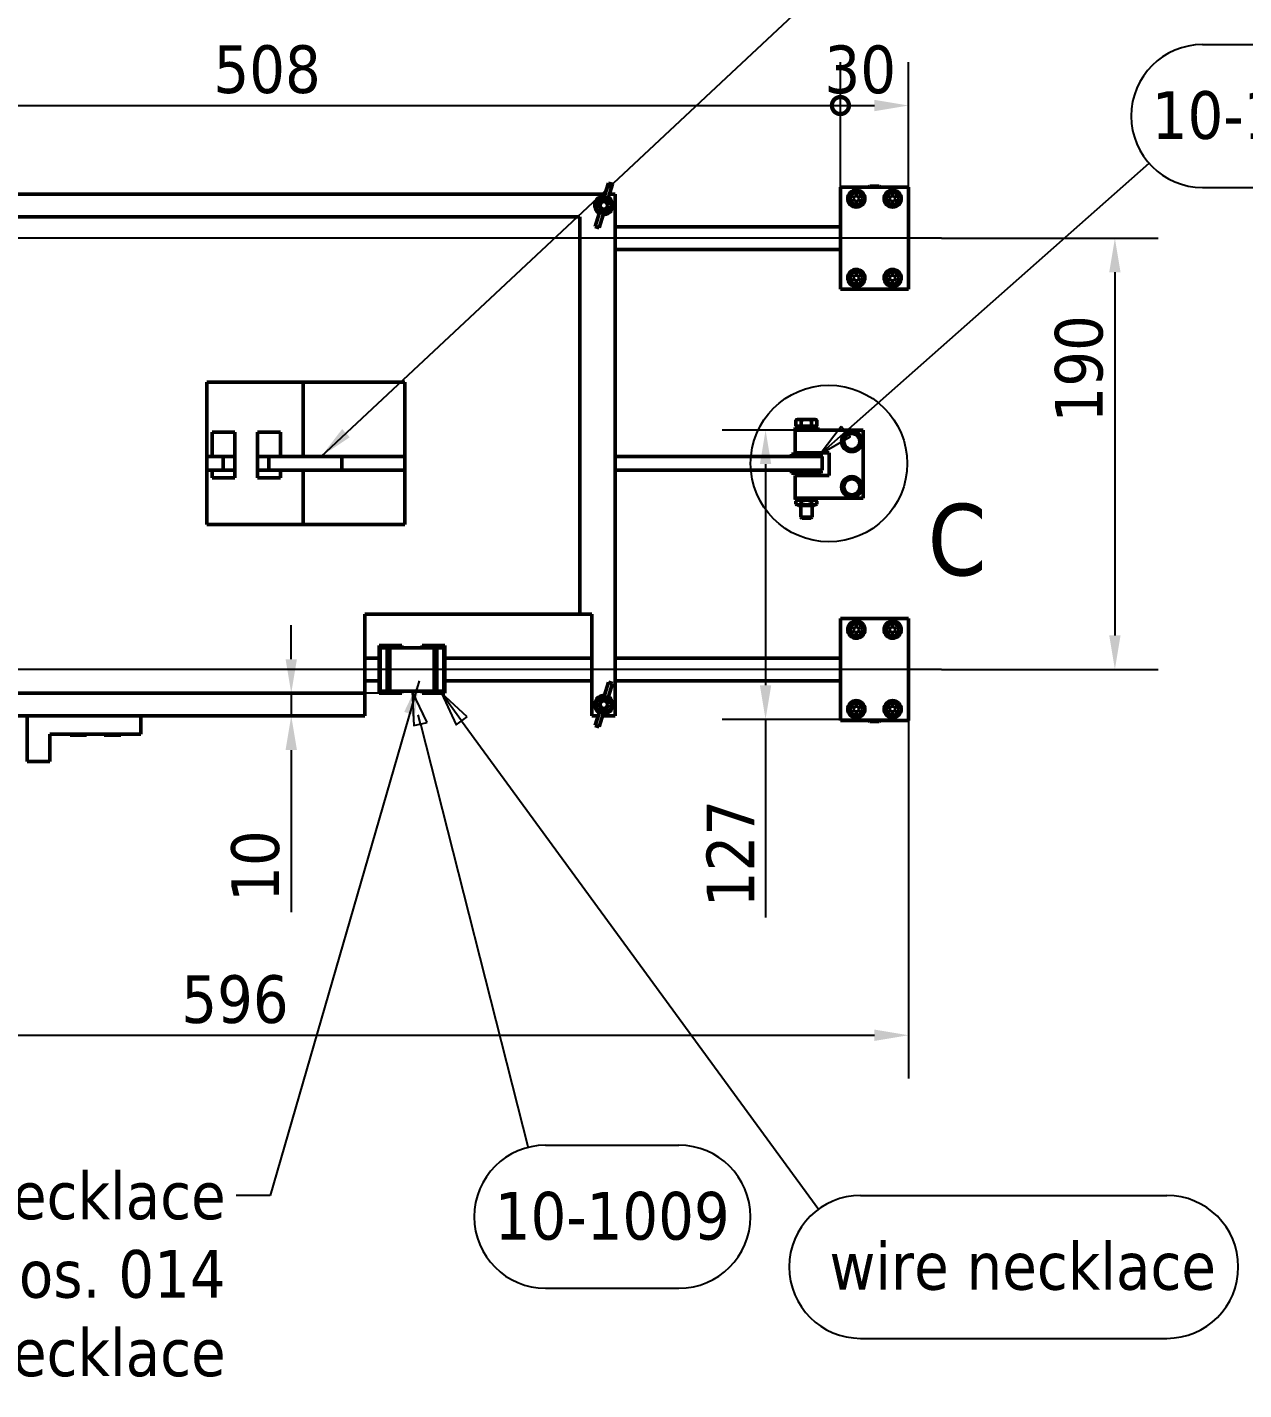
# Model space of a CAD drawing. Header units: millimetres. Extents: x -1346 to 2520, y -2365 to 1874.
# Drawn here: x 476 to 1012, y 802 to 1402 of the extents above; entities that cross this region are included whole.
import ezdxf

# ---------------------------------------------------------------- set-up
doc = ezdxf.new("R2010")
doc.units = ezdxf.units.MM
doc.header["$LTSCALE"] = 6
for name, color, linetype, lineweight in [('Centerline (ISO)', 7, 'Continuous', 25), ('Detail Boundary (ISO)', 7, 'Continuous', 25), ('Dimension (ISO)', 7, 'Continuous', 25), ('Hatch (ISO)', 7, 'Continuous', 18), ('Symbol (ISO)', 7, 'Continuous', 25), ('Visible (ISO)', 7, 'Continuous', 50)]:
    doc.layers.add(name, color=color, linetype=linetype, lineweight=lineweight)
doc.styles.add('Label Text (ISO)', font='tahoma.ttf')
doc.styles.add('Note Text (ISO)', font='tahoma.ttf')
doc.dimstyles.new('Default (ISO)', dxfattribs={"dimscale": 6, "dimtxt": 3.5, "dimasz": 2.5, "dimexe": 3.175, "dimexo": 0, "dimgap": 0.762, "dimtad": 1, "dimrnd": 1e-08, "dimzin": 0, "dimtxsty": 'Note Text (ISO)', "dimcen": 0.09, "dimdle": 10, "dimclrd": 256, "dimclre": 256, "dimclrt": 256, "dimazin": 0, "dimtfac": 1.001486, "dimtmove": 0, "dimatfit": 3, "dimfxl": 1, "dimtolj": 1, "dimtzin": 0, "dimlwd": -1, "dimlwe": -1, "dimarcsym": 0})
doc.dimstyles.new('Default - Method 1b (ISO)$7', dxfattribs={"dimscale": 6, "dimtxt": 3.5, "dimasz": 2.5, "dimexe": 3.175, "dimexo": 0, "dimgap": 0.762, "dimtad": 1, "dimtoh": 1, "dimrnd": 1e-08, "dimtxsty": 'Note Text (ISO)', "dimcen": 0.09, "dimdle": 10, "dimclrd": 256, "dimclre": 256, "dimclrt": 256, "dimazin": 2, "dimtfac": 1, "dimtmove": 0, "dimatfit": 3, "dimfxl": 1, "dimtolj": 1, "dimlwd": -1, "dimlwe": -1, "dimarcsym": 0})

# ---------------------------------------------------------------- blocks, each defined once
blk = doc.blocks.new('*D7')
at = {"layer": 'Defpoints', "color": 0, "transparency": 16777216}
for p in [(267.93, 1190.54), (864.02, 1096.66), (864.02, 957.97)]:
    blk.add_point(p, dxfattribs=at)
at = {"layer": 'Dimension (ISO)', "transparency": 16777216}
for p, q in [((267.93, 1190.54), (267.93, 938.92)), ((864.02, 1096.66), (864.02, 938.92)), ((282.93, 957.97), (849.02, 957.97))]:
    blk.add_line(p, q, dxfattribs=at)
for points in [[(282.93, 960.47), (282.93, 955.47), (267.93, 957.97)], [(849.02, 960.47), (849.02, 955.47), (864.02, 957.97)]]:
    blk.add_solid(points, dxfattribs=at)
at = {"layer": 'Dimension (ISO)', "transparency": 16777216, "insert": (543.67, 984.4), "char_height": 21, "attachment_point": 1, "style": 'Note Text (ISO)'}
blk.add_mtext('\\A1;596', dxfattribs=at)
blk = doc.blocks.new('*D9')
at = {"layer": 'Defpoints', "color": 0, "transparency": 16777216}
for p in [(878.52, 1309.16), (878.52, 1119.16), (954.94, 1119.16)]:
    blk.add_point(p, dxfattribs=at)
at = {"layer": 'Dimension (ISO)', "transparency": 16777216}
for p, q in [((878.52, 1309.16), (973.99, 1309.16)), ((954.94, 1294.16), (954.94, 1134.16)), ((878.52, 1119.16), (973.99, 1119.16))]:
    blk.add_line(p, q, dxfattribs=at)
for points in [[(952.44, 1294.16), (957.44, 1294.16), (954.94, 1309.16)], [(952.44, 1134.16), (957.44, 1134.16), (954.94, 1119.16)]]:
    blk.add_solid(points, dxfattribs=at)
at = {"layer": 'Dimension (ISO)', "transparency": 16777216, "insert": (928.51, 1228), "char_height": 21, "attachment_point": 1, "rotation": 90, "style": 'Note Text (ISO)'}
blk.add_mtext('\\A1;190', dxfattribs=at)
blk = doc.blocks.new('_DotSmall')
at = {"color": 0, "linetype": 'ByBlock', "const_width": 0.5}
blk.add_lwpolyline([(-0.0625, 0, 1), (0.0625, 0, 1)], format="xyb", close=True, dxfattribs=at)
blk = doc.blocks.new('*D13')
at = {"layer": 'Defpoints', "color": 0, "transparency": 16777216}
for p in [(834.02, 1367.65), (326.02, 1331.66), (834.02, 1331.66)]:
    blk.add_point(p, dxfattribs=at)
at = {"layer": 'Dimension (ISO)', "transparency": 16777216}
for p, q in [((326.02, 1331.66), (326.02, 1386.7)), ((834.02, 1331.66), (834.02, 1386.7)), ((326.02, 1367.65), (834.02, 1367.65))]:
    blk.add_line(p, q, dxfattribs=at)
at = {"layer": 'Dimension (ISO)', "transparency": 16777216, "xscale": 15, "yscale": 15, "zscale": 15, "rotation": 180}
blk.add_blockref('_DotSmall', (326.02, 1367.65), dxfattribs=at)
at = {"layer": 'Dimension (ISO)', "transparency": 16777216, "xscale": 15, "yscale": 15, "zscale": 15}
blk.add_blockref('_DotSmall', (834.02, 1367.65), dxfattribs=at)
at = {"layer": 'Dimension (ISO)', "transparency": 16777216, "insert": (557.82, 1394.18), "char_height": 21, "attachment_point": 1, "style": 'Note Text (ISO)'}
blk.add_mtext('\\A1;508', dxfattribs=at)
blk = doc.blocks.new('*D14')
at = {"layer": 'Defpoints', "color": 0, "transparency": 16777216}
for p in [(864.02, 1367.65), (834.02, 1331.66), (864.02, 1331.66)]:
    blk.add_point(p, dxfattribs=at)
at = {"layer": 'Dimension (ISO)', "transparency": 16777216}
for p, q in [((834.02, 1331.66), (834.02, 1386.7)), ((864.02, 1331.66), (864.02, 1386.7)), ((834.02, 1367.65), (849.02, 1367.65))]:
    blk.add_line(p, q, dxfattribs=at)
blk.add_solid([(849.02, 1370.15), (849.02, 1365.15), (864.02, 1367.65)], dxfattribs=at)
at = {"layer": 'Dimension (ISO)', "transparency": 16777216, "xscale": 15, "yscale": 15, "zscale": 15, "rotation": 180}
blk.add_blockref('_DotSmall', (834.02, 1367.65), dxfattribs=at)
at = {"layer": 'Dimension (ISO)', "transparency": 16777216, "insert": (827.02, 1394.1), "char_height": 21, "attachment_point": 1, "style": 'Note Text (ISO)'}
blk.add_mtext('\\A1;30', dxfattribs=at)
blk = doc.blocks.new('*D21')
at = {"layer": 'Defpoints', "color": 0, "transparency": 16777216}
for p in [(814.02, 1224.64), (801.05, 1097.16), (857.02, 1097.16)]:
    blk.add_point(p, dxfattribs=at)
at = {"layer": 'Dimension (ISO)', "transparency": 16777216}
for p, q in [((814.02, 1224.64), (782, 1224.64)), ((801.05, 1209.64), (801.05, 1112.16)), ((857.02, 1097.16), (782, 1097.16)), ((801.05, 1097.16), (801.05, 1009.81))]:
    blk.add_line(p, q, dxfattribs=at)
for points in [[(798.55, 1209.64), (803.55, 1209.64), (801.05, 1224.64)], [(798.55, 1112.16), (803.55, 1112.16), (801.05, 1097.16)]]:
    blk.add_solid(points, dxfattribs=at)
at = {"layer": 'Dimension (ISO)', "transparency": 16777216, "insert": (775.04, 1014.38), "char_height": 21, "attachment_point": 1, "rotation": 90, "style": 'Note Text (ISO)'}
blk.add_mtext('\\A1;127', dxfattribs=at)
blk = doc.blocks.new('Balloon28')
at = {"layer": 'Symbol (ISO)'}
for p, q in [((107.63, 183.31), (107.68, 182.4)), ((108.16, 182.52), (107.99, 183.2)), ((108.65, 182.64), (108.35, 183.26)), ((107.68, 182.4), (108.65, 182.64)), ((108.16, 182.52), (116.07, 151.4)), ((117.36, 151.58), (127.15, 151.58)), ((117.36, 141.08), (127.15, 141.08))]:
    blk.add_line(p, q, dxfattribs=at)
at = {"layer": 'Symbol (ISO)', "flags": 128}
blk.add_lwpolyline([(108.65, 182.64), (107.55, 184.94), (107.68, 182.4), (108.65, 182.64)], dxfattribs=at)
at = {"layer": 'Symbol (ISO)'}
for centre, start, end in [((117.36, 146.33), 90, 270), ((127.15, 146.33), 270, 90)]:
    blk.add_arc(centre, 5.25, start, end, dxfattribs=at)
blk.add_solid([(108.65, 182.64), (107.55, 184.94), (107.68, 182.4), (108.65, 182.64)], dxfattribs=at)
at = {"layer": 'Symbol (ISO)', "insert": (122.25, 146.37), "char_height": 3.5, "attachment_point": 5, "style": 'Note Text (ISO)'}
blk.add_mtext('10-1009', dxfattribs=at)
blk = doc.blocks.new('Balloon29')
at = {"layer": 'Symbol (ISO)'}
for p, q in [((111.18, 182.76), (109.71, 184.78)), ((111.59, 183.05), (109.71, 184.78)), ((109.71, 184.78), (110.78, 182.46)), ((110.78, 182.46), (111.59, 183.05)), ((111.18, 182.76), (137.41, 146.87)), ((140.49, 147.9), (162.97, 147.9)), ((140.49, 137.4), (162.97, 137.4))]:
    blk.add_line(p, q, dxfattribs=at)
at = {"layer": 'Symbol (ISO)', "flags": 128}
blk.add_lwpolyline([(111.59, 183.05), (109.71, 184.78), (110.78, 182.46), (111.59, 183.05)], dxfattribs=at)
at = {"layer": 'Symbol (ISO)'}
for centre, start, end in [((140.49, 142.65), 90, 270), ((162.97, 142.65), 270, 90)]:
    blk.add_arc(centre, 5.25, start, end, dxfattribs=at)
blk.add_solid([(111.59, 183.05), (109.71, 184.78), (110.78, 182.46), (111.59, 183.05)], dxfattribs=at)
at = {"layer": 'Symbol (ISO)', "insert": (151.73, 142.69), "char_height": 3.5, "attachment_point": 5, "style": 'Note Text (ISO)'}
blk.add_mtext(' wire necklace', dxfattribs=at)
blk = doc.blocks.new('Balloon33')
at = {"layer": 'Symbol (ISO)'}
for p, q in [((165.6, 232.42), (175.39, 232.42)), ((139.39, 204), (161.68, 223.7)), ((165.6, 221.92), (175.39, 221.92)), ((139.05, 204.37), (137.51, 202.34)), ((139.72, 203.62), (139.05, 204.37)), ((139.39, 204), (137.51, 202.34)), ((137.51, 202.34), (139.72, 203.62))]:
    blk.add_line(p, q, dxfattribs=at)
at = {"layer": 'Symbol (ISO)', "flags": 128}
blk.add_lwpolyline([(139.05, 204.37), (137.51, 202.34), (139.72, 203.62), (139.05, 204.37)], dxfattribs=at)
at = {"layer": 'Symbol (ISO)'}
for centre, start, end in [((165.6, 227.17), 90, 270), ((175.39, 227.17), 270, 90)]:
    blk.add_arc(centre, 5.25, start, end, dxfattribs=at)
blk.add_solid([(139.05, 204.37), (137.51, 202.34), (139.72, 203.62), (139.05, 204.37)], dxfattribs=at)
at = {"layer": 'Symbol (ISO)', "insert": (170.49, 227.21), "char_height": 3.5, "attachment_point": 5, "style": 'Note Text (ISO)'}
blk.add_mtext('10-1011', dxfattribs=at)
blk = doc.blocks.new('2dDetail2')
at = {"layer": 'Detail Boundary (ISO)'}
blk.add_circle((138.16, 201.65), 5.75, dxfattribs=at)
at = {"layer": 'Detail Boundary (ISO)', "insert": (145.41, 193.34), "char_height": 5.25, "attachment_point": 7, "style": 'Label Text (ISO)'}
blk.add_mtext('C', dxfattribs=at)
blk = doc.blocks.new('*D66')
at = {"layer": 'Defpoints', "color": 0, "transparency": 16777216}
for p in [(592.09, 1108.66), (630.79, 1108.66), (592.09, 1098.66)]:
    blk.add_point(p, dxfattribs=at)
at = {"layer": 'Dimension (ISO)', "transparency": 16777216}
for p, q in [((592.09, 1123.66), (592.09, 1138.66)), ((630.79, 1108.66), (573.04, 1108.66)), ((592.09, 1108.66), (592.09, 1098.66)), ((592.09, 1083.66), (592.09, 1012.2))]:
    blk.add_line(p, q, dxfattribs=at)
for points in [[(589.59, 1123.66), (594.59, 1123.66), (592.09, 1108.66)], [(589.59, 1083.66), (594.59, 1083.66), (592.09, 1098.66)]]:
    blk.add_solid(points, dxfattribs=at)
at = {"layer": 'Dimension (ISO)', "transparency": 16777216, "insert": (565.66, 1016.77), "char_height": 21, "attachment_point": 1, "rotation": 90, "style": 'Note Text (ISO)'}
blk.add_mtext('\\A1;10', dxfattribs=at)

msp = doc.modelspace()

# ---------------------------------------------------------------- hatches: boundary and pattern name
at = {"layer": 'Hatch (ISO)'}
h = msp.add_hatch(dxfattribs=at)
h.set_pattern_fill('ANSI31', color=256, scale=152.4, angle=-14.99998, style=0)
h.set_pattern_definition([(30, (0, 0), (-9.525, 16.49778), [])])
h.paths.add_polyline_path([(640.79, 1129.66), (640.79, 1128.66), (630.79, 1128.66), (630.79, 1129.66)])
h.paths.add_polyline_path([(640.79, 1109.66), (640.79, 1108.66), (630.79, 1108.66), (630.79, 1109.66)])
h = msp.add_hatch(dxfattribs=at)
h.set_pattern_fill('ANSI31', color=256, scale=152.4, angle=105.00025, style=0)
h.set_pattern_definition([(150.0002, (0, 0), (-9.52493, -16.49782), [])])
h.paths.add_polyline_path([(659.79, 1129.66), (659.79, 1128.66), (649.79, 1128.66), (649.79, 1129.66)])
h.paths.add_polyline_path([(659.79, 1109.66), (659.79, 1108.66), (649.79, 1108.66), (649.79, 1109.66)])

# ---------------------------------------------------------------- linework, layer by layer
at = {"layer": 'Centerline (ISO)', "linetype": 'Continuous'}
for p, q in [((878.52, 1309.16), (281.52, 1309.16)), ((878.52, 1119.16), (281.52, 1119.16))]:
    msp.add_line(p, q, dxfattribs=at)
at = {"layer": 'Visible (ISO)'}
for p, q in [((731.84, 1333.49), (730.08, 1327.8)), ((733.66, 1332.93), (731.84, 1333.49)), ((731.89, 1327.24), (733.66, 1332.93)), ((730.34, 1328.66), (417.33, 1328.66)), ((729.89, 1327.21), (730.08, 1327.8)), ((731.89, 1327.24), (731.71, 1326.65)), ((734.79, 1328.66), (732.33, 1328.66)), ((734.79, 1098.66), (734.79, 1328.66)), ((834.02, 1331.66), (834.02, 1286.66)), ((834.02, 1331.66), (864.02, 1331.66)), ((839.57, 1326.66), (840.3, 1327.91)), ((840.3, 1327.91), (841.74, 1327.91)), ((841.74, 1327.91), (842.46, 1326.66)), ((847.01, 1332.15), (846.52, 1331.66)), ((847.01, 1332.15), (851.03, 1332.15)), ((851.03, 1332.15), (851.52, 1331.66)), ((855.57, 1326.66), (856.3, 1327.91)), ((856.3, 1327.91), (857.74, 1327.91)), ((857.74, 1327.91), (858.46, 1326.66)), ((864.02, 1331.66), (864.02, 1286.66)), ((840.3, 1325.41), (839.57, 1326.66)), ((841.74, 1325.41), (840.3, 1325.41)), ((842.46, 1326.66), (841.74, 1325.41)), ((856.3, 1325.41), (855.57, 1326.66)), ((857.74, 1325.41), (856.3, 1325.41)), ((858.46, 1326.66), (857.74, 1325.41)), ((719.29, 1318.66), (422.29, 1318.66)), ((719.29, 1143.48), (719.29, 1318.66)), ((725.91, 1314.39), (727.68, 1320.09)), ((727.86, 1320.68), (727.68, 1320.09)), ((729.5, 1319.53), (727.73, 1313.83)), ((729.5, 1319.53), (729.68, 1320.11)), ((725.91, 1314.39), (727.73, 1313.83)), ((834.02, 1314.16), (734.79, 1314.16)), ((834.02, 1304.16), (734.79, 1304.16)), ((839.57, 1291.66), (840.3, 1292.91)), ((840.3, 1290.41), (839.57, 1291.66)), ((840.3, 1292.91), (841.74, 1292.91)), ((841.74, 1292.91), (842.46, 1291.66)), ((842.46, 1291.66), (841.74, 1290.41)), ((855.57, 1291.66), (856.3, 1292.91)), ((856.3, 1290.41), (855.57, 1291.66)), ((856.3, 1292.91), (857.74, 1292.91)), ((857.74, 1292.91), (858.46, 1291.66)), ((858.46, 1291.66), (857.74, 1290.41)), ((834.02, 1286.66), (864.02, 1286.66)), ((841.74, 1290.41), (840.3, 1290.41)), ((857.74, 1290.41), (856.3, 1290.41)), ((554.93, 1183.04), (554.93, 1245.81)), ((554.93, 1245.81), (642.06, 1245.81)), ((597.29, 1213.04), (597.29, 1245.81)), ((642.06, 1245.81), (642.06, 1183.04)), ((824.02, 1225.84), (814.02, 1225.84)), ((814.02, 1225.84), (814.02, 1224.84)), ((824.02, 1224.84), (814.02, 1224.84)), ((815.02, 1229.34), (814.4, 1228.98)), ((814.4, 1226.34), (814.4, 1228.98)), ((816.71, 1226.34), (814.4, 1226.34)), ((815.55, 1229.34), (815.02, 1229.34)), ((819.02, 1229.34), (815.55, 1229.34)), ((815.67, 1226.34), (815.67, 1225.84)), ((816.71, 1226.34), (816.71, 1228.98)), ((821.33, 1226.34), (816.71, 1226.34)), ((816.73, 1224.84), (816.73, 1224.64)), ((822.48, 1229.34), (819.02, 1229.34)), ((821.3, 1224.84), (821.3, 1224.64)), ((821.33, 1226.34), (821.33, 1228.98)), ((823.64, 1226.34), (821.33, 1226.34)), ((822.37, 1226.34), (822.37, 1225.84)), ((823.02, 1229.34), (822.48, 1229.34)), ((823.02, 1229.34), (823.64, 1228.98)), ((823.64, 1226.34), (823.64, 1228.98)), ((824.02, 1225.84), (824.02, 1224.84)), ((557.29, 1223.66), (567.29, 1223.66)), ((557.29, 1213.04), (557.29, 1223.66)), ((567.29, 1223.66), (567.29, 1203.66)), ((577.29, 1203.66), (577.29, 1223.66)), ((577.29, 1223.66), (587.29, 1223.66)), ((587.29, 1223.66), (587.29, 1213.04)), ((814.02, 1224.64), (814.02, 1214.64)), ((814.02, 1224.64), (844.02, 1224.64)), ((844.02, 1224.64), (844.02, 1194.64)), ((562.03, 1213.04), (554.93, 1213.04)), ((562.03, 1213.04), (567.29, 1213.04)), ((562.03, 1207.04), (562.03, 1213.04)), ((577.29, 1213.04), (582.15, 1213.04)), ((582.15, 1213.04), (614.3, 1213.04)), ((582.15, 1213.04), (582.15, 1207.04)), ((614.3, 1213.04), (642.06, 1213.04)), ((614.3, 1213.04), (614.3, 1207.04)), ((734.79, 1213.04), (818.93, 1213.04)), ((825.52, 1214.04), (812.52, 1214.04)), ((812.52, 1214.04), (812.52, 1213.04)), ((814.02, 1214.64), (829.02, 1214.64)), ((816.52, 1214.64), (816.52, 1214.04)), ((825.93, 1213.04), (818.93, 1213.04)), ((821.52, 1214.64), (821.52, 1214.04)), ((825.52, 1214.04), (825.52, 1213.04)), ((825.93, 1213.04), (825.93, 1207.04)), ((829.02, 1214.64), (829.02, 1204.64)), ((562.03, 1207.04), (554.93, 1207.04)), ((557.29, 1203.66), (557.29, 1207.04)), ((567.29, 1207.04), (562.03, 1207.04)), ((582.15, 1207.04), (577.29, 1207.04)), ((582.15, 1207.04), (614.3, 1207.04)), ((587.29, 1207.04), (587.29, 1203.66)), ((597.29, 1183.04), (597.29, 1207.04)), ((642.06, 1207.04), (614.3, 1207.04)), ((818.93, 1207.04), (734.79, 1207.04)), ((814.22, 1207.04), (814.22, 1206.64)), ((818.93, 1207.04), (825.93, 1207.04)), ((823.82, 1207.04), (823.82, 1206.64)), ((567.29, 1203.66), (557.29, 1203.66)), ((587.29, 1203.66), (577.29, 1203.66)), ((825.52, 1206.64), (812.52, 1206.64)), ((812.52, 1205.64), (812.52, 1206.64)), ((825.52, 1205.64), (812.52, 1205.64)), ((829.02, 1204.64), (814.02, 1204.64)), ((814.02, 1204.64), (814.02, 1194.64)), ((816.52, 1205.64), (816.52, 1204.64)), ((821.52, 1205.64), (821.52, 1204.64)), ((825.52, 1205.64), (825.52, 1206.64)), ((814.02, 1194.03), (814.02, 1194.64)), ((814.02, 1194.64), (844.02, 1194.64)), ((814.02, 1194.03), (824.02, 1194.03)), ((815.57, 1194.03), (814.4, 1193.36)), ((814.4, 1192.01), (814.4, 1193.36)), ((815.57, 1191.33), (814.4, 1192.01)), ((815.57, 1191.33), (822.47, 1191.33)), ((816.52, 1191.33), (816.52, 1186.33)), ((816.71, 1192.01), (816.71, 1193.36)), ((821.33, 1192.01), (821.33, 1193.36)), ((821.52, 1191.33), (821.52, 1186.33)), ((822.47, 1194.03), (823.64, 1193.36)), ((822.47, 1191.33), (823.64, 1192.01)), ((823.64, 1192.01), (823.64, 1193.36)), ((824.02, 1194.03), (824.02, 1194.64)), ((642.06, 1183.04), (554.93, 1183.04)), ((816.52, 1186.33), (821.52, 1186.33)), ((817.01, 1185.84), (816.52, 1186.33)), ((821.03, 1185.84), (817.01, 1185.84)), ((821.03, 1185.84), (821.52, 1186.33)), ((624.49, 1108.66), (624.49, 1143.48)), ((624.49, 1143.48), (719.29, 1143.48)), ((719.29, 1143.48), (724.49, 1143.48)), ((724.49, 1143.48), (724.49, 1098.66)), ((834.02, 1141.66), (834.02, 1096.66)), ((834.02, 1141.66), (864.02, 1141.66)), ((864.02, 1141.66), (864.02, 1096.66)), ((839.57, 1136.66), (840.3, 1137.91)), ((840.3, 1135.41), (839.57, 1136.66)), ((840.3, 1137.91), (841.74, 1137.91)), ((841.74, 1135.41), (840.3, 1135.41)), ((841.74, 1137.91), (842.46, 1136.66)), ((842.46, 1136.66), (841.74, 1135.41)), ((855.57, 1136.66), (856.3, 1137.91)), ((856.3, 1135.41), (855.57, 1136.66)), ((856.3, 1137.91), (857.74, 1137.91)), ((857.74, 1135.41), (856.3, 1135.41)), ((857.74, 1137.91), (858.46, 1136.66)), ((858.46, 1136.66), (857.74, 1135.41)), ((630.79, 1129.66), (640.79, 1129.66)), ((630.79, 1128.66), (630.79, 1129.66)), ((640.79, 1129.66), (640.79, 1128.66)), ((649.79, 1129.66), (659.79, 1129.66)), ((649.79, 1128.66), (649.79, 1129.66)), ((659.79, 1129.66), (659.79, 1128.66)), ((630.79, 1124.16), (624.49, 1124.16)), ((630.79, 1128.16), (631.29, 1128.66)), ((640.79, 1128.66), (630.79, 1128.66)), ((630.79, 1128.16), (630.79, 1128.66)), ((630.79, 1128.16), (630.79, 1110.16)), ((631.29, 1109.66), (631.29, 1128.66)), ((634.29, 1128.66), (634.29, 1109.66)), ((635.59, 1128.16), (634.29, 1128.16)), ((635.59, 1128.66), (635.59, 1109.66)), ((649.79, 1128.66), (640.79, 1128.66)), ((659.79, 1128.66), (649.79, 1128.66)), ((654.99, 1128.66), (654.99, 1109.66)), ((656.29, 1128.16), (654.99, 1128.16)), ((656.29, 1128.66), (656.29, 1109.66)), ((659.29, 1128.66), (659.29, 1109.66)), ((659.79, 1128.16), (659.29, 1128.66)), ((659.79, 1128.66), (659.79, 1128.16)), ((659.79, 1110.16), (659.79, 1128.16)), ((724.49, 1124.16), (659.79, 1124.16)), ((834.02, 1124.16), (734.79, 1124.16)), ((630.79, 1114.16), (624.49, 1114.16)), ((724.49, 1114.16), (659.79, 1114.16)), ((731.84, 1113.49), (730.08, 1107.8)), ((733.66, 1112.93), (731.84, 1113.49)), ((731.89, 1107.24), (733.66, 1112.93)), ((834.02, 1114.16), (734.79, 1114.16)), ((422.29, 1108.66), (624.49, 1108.66)), ((624.49, 1098.66), (624.49, 1108.66)), ((630.79, 1110.16), (631.29, 1109.66)), ((630.79, 1109.66), (630.79, 1110.16)), ((630.79, 1109.66), (640.79, 1109.66)), ((630.79, 1108.66), (630.79, 1109.66)), ((640.79, 1108.66), (630.79, 1108.66)), ((635.59, 1110.16), (634.29, 1110.16)), ((649.79, 1109.66), (640.79, 1109.66)), ((640.79, 1109.66), (640.79, 1108.66)), ((649.79, 1109.66), (659.79, 1109.66)), ((649.79, 1108.66), (649.79, 1109.66)), ((659.79, 1108.66), (649.79, 1108.66)), ((656.29, 1110.16), (654.99, 1110.16)), ((659.79, 1110.16), (659.29, 1109.66)), ((659.79, 1110.16), (659.79, 1109.66)), ((659.79, 1109.66), (659.79, 1108.66)), ((729.89, 1107.21), (730.08, 1107.8)), ((731.89, 1107.24), (731.71, 1106.65)), ((725.91, 1094.39), (727.68, 1100.09)), ((727.86, 1100.68), (727.68, 1100.09)), ((729.5, 1099.53), (727.73, 1093.83)), ((729.5, 1099.53), (729.68, 1100.11)), ((839.57, 1101.66), (840.3, 1102.91)), ((840.3, 1100.41), (839.57, 1101.66)), ((840.3, 1102.91), (841.74, 1102.91)), ((841.74, 1100.41), (840.3, 1100.41)), ((841.74, 1102.91), (842.46, 1101.66)), ((842.46, 1101.66), (841.74, 1100.41)), ((855.57, 1101.66), (856.3, 1102.91)), ((856.3, 1100.41), (855.57, 1101.66)), ((856.3, 1102.91), (857.74, 1102.91)), ((857.74, 1100.41), (856.3, 1100.41)), ((857.74, 1102.91), (858.46, 1101.66)), ((858.46, 1101.66), (857.74, 1100.41)), ((414.23, 1098.66), (624.49, 1098.66)), ((475.79, 1098.66), (475.79, 1078.66)), ((525.79, 1098.66), (525.79, 1090.66)), ((724.49, 1098.66), (727.24, 1098.66)), ((725.91, 1094.39), (727.73, 1093.83)), ((729.23, 1098.66), (734.79, 1098.66)), ((834.02, 1096.66), (864.02, 1096.66)), ((847.01, 1096.17), (846.52, 1096.66)), ((851.03, 1096.17), (847.01, 1096.17)), ((851.03, 1096.17), (851.52, 1096.66)), ((485.79, 1078.66), (485.79, 1090.66)), ((485.79, 1090.66), (525.79, 1090.66)), ((494.64, 1090.21), (494.64, 1090.66)), ((501.94, 1090.21), (494.64, 1090.21)), ((501.94, 1090.21), (501.94, 1090.66)), ((509.64, 1090.21), (509.64, 1090.66)), ((516.94, 1090.21), (509.64, 1090.21)), ((516.94, 1090.21), (516.94, 1090.66)), ((485.79, 1078.66), (475.79, 1078.66))]:
    msp.add_line(p, q, dxfattribs=at)
for centre, radius in [((841.02, 1326.66), 3.77), ((841.02, 1326.66), 2.75), ((857.02, 1326.66), 3.77), ((857.02, 1326.66), 2.75), ((729.79, 1323.66), 2), ((729.79, 1323.66), 1.65), ((841.02, 1291.66), 3.77), ((841.02, 1291.66), 2.75), ((857.02, 1291.66), 3.77), ((857.02, 1291.66), 2.75), ((839.02, 1219.64), 4.5), ((839.02, 1199.64), 4.5), ((841.02, 1136.66), 3.77), ((841.02, 1136.66), 2.75), ((857.02, 1136.66), 3.77), ((857.02, 1136.66), 2.75), ((729.79, 1103.66), 2), ((729.79, 1103.66), 1.65), ((841.02, 1101.66), 3.77), ((857.02, 1101.66), 3.77), ((841.02, 1101.66), 2.75), ((857.02, 1101.66), 2.75)]:
    msp.add_circle(centre, radius, dxfattribs=at)
for centre, radius, start, end in [((729.79, 1323.66), 4, 86.48328, 239.00521), ((729.79, 1323.66), 3.5, 72.74424, 252.74424), ((729.79, 1323.66), 3.5, 252.74424, 72.74424), ((729.79, 1323.66), 4, 266.48328, 59.00521), ((839.02, 1219.64), 3.5, 120, 180), ((839.02, 1219.64), 3.5, 180, 240), ((839.02, 1219.64), 3.5, 60, 120), ((839.02, 1219.64), 3.5, 0, 60), ((839.02, 1219.64), 3.5, 300, 0), ((839.02, 1219.64), 3.5, 240, 300), ((839.02, 1199.64), 3.5, 120, 180), ((839.02, 1199.64), 3.5, 60, 120), ((839.02, 1199.64), 3.5, 0, 60), ((839.02, 1199.64), 3.5, 180, 240), ((839.02, 1199.64), 3.5, 240, 300), ((839.02, 1199.64), 3.5, 300, 0), ((729.79, 1103.66), 4, 86.48328, 239.00521), ((729.79, 1103.66), 3.5, 72.74424, 252.74424), ((729.79, 1103.66), 3.5, 252.74424, 72.74424), ((729.79, 1103.66), 4, 266.48328, 59.00521)]:
    msp.add_arc(centre, radius, start, end, dxfattribs=at)
for centre, start_param, end_param in [((727.56, 1316.49), 0, 0.118279), ((727.56, 1316.49), 6.164906, 6.283185), ((732.01, 1330.83), 3.023313, 3.141593), ((732.01, 1330.83), 3.141593, 3.259872), ((727.56, 1096.49), 0, 0.118279), ((727.56, 1096.49), 6.164906, 6.283185), ((732.01, 1110.83), 3.023313, 3.141593), ((732.01, 1110.83), 3.141593, 3.259872)]:
    msp.add_ellipse(centre, major_axis=(3.27, 10.51), ratio=0.731283, start_param=start_param, end_param=end_param, dxfattribs=at)
for points, weights in [([(815.55, 1229.34), (815.02, 1229.34), (814.4, 1228.98)], [1, 1.0379548493, 1]), ([(816.71, 1228.98), (816.09, 1229.34), (815.55, 1229.34)], [1, 1.0379548493, 1]), ([(819.02, 1229.34), (817.95, 1229.34), (816.71, 1228.98)], [1, 1.0379548493, 1]), ([(821.33, 1228.98), (820.09, 1229.34), (819.02, 1229.34)], [1, 1.0379548493, 1]), ([(822.48, 1229.34), (821.95, 1229.34), (821.33, 1228.98)], [1, 1.0379548493, 1]), ([(823.64, 1228.98), (823.02, 1229.34), (822.48, 1229.34)], [1, 1.0379548493, 1]), ([(835.52, 1221.66), (836.46, 1222.2), (837.27, 1222.67)], [1, 1.0379548493, 1]), ([(835.52, 1219.64), (835.52, 1220.58), (835.52, 1221.66)], [1, 1.0379548493, 1]), ([(835.52, 1217.62), (835.52, 1218.7), (835.52, 1219.64)], [1, 1.0379548493, 1]), ([(837.27, 1222.67), (838.08, 1223.14), (839.02, 1223.68)], [1, 1.0379548493, 1]), ([(839.02, 1223.68), (839.96, 1223.14), (840.77, 1222.67)], [1, 1.0379548493, 1]), ([(840.77, 1222.67), (841.58, 1222.2), (842.52, 1221.66)], [1, 1.0379548493, 1]), ([(842.52, 1221.66), (842.52, 1220.58), (842.52, 1219.64)], [1, 1.0379548493, 1]), ([(842.52, 1219.64), (842.52, 1218.7), (842.52, 1217.62)], [1, 1.0379548493, 1]), ([(837.27, 1216.61), (836.46, 1217.08), (835.52, 1217.62)], [1, 1.0379548493, 1]), ([(839.02, 1215.6), (838.08, 1216.14), (837.27, 1216.61)], [1, 1.0379548493, 1]), ([(840.77, 1216.61), (839.96, 1216.14), (839.02, 1215.6)], [1, 1.0379548493, 1]), ([(842.52, 1217.62), (841.58, 1217.08), (840.77, 1216.61)], [1, 1.0379548493, 1]), ([(835.52, 1201.66), (836.46, 1202.2), (837.27, 1202.67)], [1, 1.0379548493, 1]), ([(835.52, 1199.64), (835.52, 1200.58), (835.52, 1201.66)], [1, 1.0379548493, 1]), ([(837.27, 1202.67), (838.08, 1203.14), (839.02, 1203.68)], [1, 1.0379548493, 1]), ([(839.02, 1203.68), (839.96, 1203.14), (840.77, 1202.67)], [1, 1.0379548493, 1]), ([(840.77, 1202.67), (841.58, 1202.2), (842.52, 1201.66)], [1, 1.0379548493, 1]), ([(842.52, 1201.66), (842.52, 1200.58), (842.52, 1199.64)], [1, 1.0379548493, 1]), ([(835.52, 1197.62), (835.52, 1198.7), (835.52, 1199.64)], [1, 1.0379548493, 1]), ([(837.27, 1196.61), (836.46, 1197.08), (835.52, 1197.62)], [1, 1.0379548493, 1]), ([(839.02, 1195.6), (838.08, 1196.14), (837.27, 1196.61)], [1, 1.0379548493, 1]), ([(840.77, 1196.61), (839.96, 1196.14), (839.02, 1195.6)], [1, 1.0379548493, 1]), ([(842.52, 1197.62), (841.58, 1197.08), (840.77, 1196.61)], [1, 1.0379548493, 1]), ([(842.52, 1199.64), (842.52, 1198.7), (842.52, 1197.62)], [1, 1.0379548493, 1]), ([(816.71, 1193.36), (815.55, 1194.02), (814.4, 1193.36)], [1, 1.15470053838, 1]), ([(814.4, 1192.01), (815.55, 1191.34), (816.71, 1192.01)], [1, 1.15470053838, 1]), ([(821.33, 1193.36), (819.02, 1194.02), (816.71, 1193.36)], [1, 1.15470053838, 1]), ([(816.71, 1192.01), (819.02, 1191.34), (821.33, 1192.01)], [1, 1.15470053838, 1]), ([(823.64, 1193.36), (822.48, 1194.02), (821.33, 1193.36)], [1, 1.15470053838, 1]), ([(821.33, 1192.01), (822.48, 1191.34), (823.64, 1192.01)], [1, 1.15470053838, 1])]:
    msp.add_rational_spline(points, weights, degree=2, dxfattribs=at)

# ---------------------------------------------------------------- block references
at = {"layer": 'Detail Boundary (ISO)', "xscale": 6, "yscale": 6, "zscale": 6}
msp.add_blockref('2dDetail2', (0, 0), dxfattribs=at)
at = {"layer": 'Symbol (ISO)', "xscale": 6, "yscale": 6, "zscale": 6}
for name in ['Balloon33', 'Balloon28', 'Balloon29']:
    msp.add_blockref(name, (0, 0), dxfattribs=at)

# ---------------------------------------------------------------- texts
at = {"layer": 'Symbol (ISO)', "insert": (563.19, 897.91), "char_height": 21, "width": 471.0194, "attachment_point": 3, "line_spacing_factor": 0.987884, "style": 'Note Text (ISO)'}
msp.add_mtext('\\fTahoma|b0|i0;Fix Linear bearing with wire necklace\\P\\fTahoma|b0|i0;Make holes in Pos. 014 \\P\\fTahoma|b0|i0;and put wire necklace', dxfattribs=at)

# ---------------------------------------------------------------- dimensions: what is measured, and where the dimension line sits
at = {"layer": 'Dimension (ISO)'}
for base, p1, p2, angle, override, picture, middle in [((834.02, 1367.65), (326.02, 1331.66), (834.02, 1331.66), 180, {"dimgap": 0.762, "dimdec": 0, "dimblk1": 'DotSmall', "dimblk2": 'DotSmall', "dimsah": 1, "dimdle": 0, "dimtol": 0, "dimlim": 0, "dimtp": 0, "dimtm": 0, "dimtdec": 2, "dimtofl": 0, "dimatfit": 1}, '*D13', (580.08, 1367.65)), ((864.02, 1367.65), (834.02, 1331.66), (864.02, 1331.66), 180, {"dimgap": 0.762, "dimdec": 0, "dimblk1": 'DotSmall', "dimsah": 1, "dimdle": 0, "dimtol": 0, "dimlim": 0, "dimtp": 0, "dimtm": 0, "dimtdec": 2, "dimtofl": 1, "dimatfit": 1}, '*D14', (841.52, 1367.65)), ((954.94, 1119.16), (878.52, 1309.16), (878.52, 1119.16), 90, {"dimgap": 0.762, "dimdec": 0, "dimtol": 0, "dimlim": 0, "dimtp": 0, "dimtm": 0, "dimtdec": 2, "dimtofl": 0, "dimatfit": 1}, '*D9', (954.94, 1249.47)), ((801.05, 1097.16), (814.02, 1224.64), (857.02, 1097.16), 90, {"dimgap": 0.762, "dimdec": 0, "dimtol": 0, "dimlim": 0, "dimtp": 0, "dimtm": 0, "dimtdec": 2, "dimtofl": 0, "dimatfit": 2}, '*D21', (801.05, 1035.91)), ((864.02, 957.97), (267.93, 1190.54), (864.02, 1096.66), 180, {"dimgap": 0.762, "dimdec": 0, "dimtol": 0, "dimlim": 0, "dimtp": 0, "dimtm": 0, "dimtdec": 2, "dimtofl": 0, "dimatfit": 1}, '*D7', (565.97, 957.97)), ((592.09, 1108.66), (592.09, 1098.66), (630.79, 1108.66), 270, {"dimgap": 0.762, "dimdec": 0, "dimse1": 1, "dimtol": 0, "dimlim": 0, "dimtp": 0, "dimtm": 0, "dimtdec": 2, "dimtofl": 1, "dimatfit": 1}, '*D66', (592.09, 1030.36))]:
    dim = msp.add_linear_dim(base=base, p1=p1, p2=p2, angle=angle, dimstyle='Default (ISO)', override=override, dxfattribs=at)
    dim.commit()
    dim.dimension.update_dxf_attribs({"geometry": picture, "text_midpoint": middle, "dimtype": 160})

# ---------------------------------------------------------------- leaders
at = {"layer": 'Symbol (ISO)', "annotation_type": 0, "has_hookline": 1}
for points, hookline_direction, text_width in [([(605.25, 1213.04), (827.19, 1420.64), (842.19, 1420.64)], 0, 333.38), ([(648.38, 1114.16), (582.76, 887.41), (567.76, 887.41)], 1, 468.23)]:
    msp.add_leader(points, dimstyle='Default - Method 1b (ISO)$7', override={"dimtad": 0}, dxfattribs=dict(at, hookline_direction=hookline_direction, text_width=text_width))

doc.saveas('drawing.dxf')
